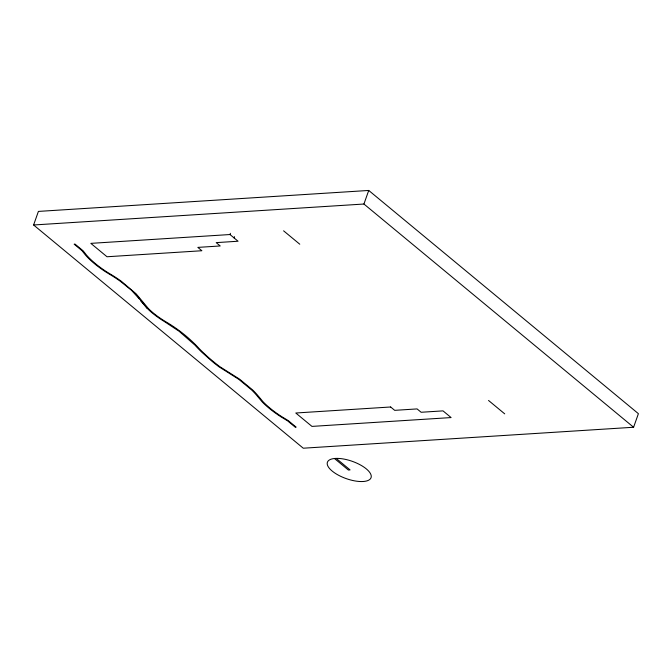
<?xml version="1.0" encoding="UTF-8"?>
<svg xmlns="http://www.w3.org/2000/svg" width="672" height="672" viewBox="0 0 672 672"><rect width="100%" height="100%" fill="white"/><g stroke="black" fill="none" stroke-linecap="round" stroke-linejoin="round"><path stroke-width="1.01" d="M33.6 224.986L38.405 211.411L368.735 190.453L638.4 413.675L633.595 427.249L303.265 448.207L33.6 224.986L363.93 204.028L633.595 427.249M229.984 234.536L238.073 241.231L216.191 242.626L220.231 245.969L197.837 247.388L201.886 250.74L107.008 256.754L90.829 243.365L229.984 234.536L230.42 233.31M234.024 237.888L234.461 236.653M363.93 204.028L368.735 190.453M283.592 230.824L299.771 244.213M488.536 400.462L504.714 413.86M336.193 458.413L350.078 469.913L348.373 470.022L334.488 458.522M138.214 297.209L147.277 308.423A67.267 26.611 19.5 0 0 152.141 312.875A67.326 26.628 19.5 0 0 164.354 321.527L179.105 331.271L194.914 345.097A166.832 65.99 19.5 0 0 201.902 352.304L212.041 361.318A166.782 65.974 19.5 0 0 218.812 366.685L238.787 379.327L251.588 389.92A95.634 37.825 19.5 0 1 256.62 395.254L261.937 401.621A83.639 33.079 19.5 0 0 280.854 416.758L287.557 420.832L295.268 427.207L296.159 427.157L288.238 420.596L281.61 416.573A82.37 32.584 19.5 0 1 262.979 401.663L257.687 395.321A96.743 38.262 19.5 0 0 252.605 389.928L239.635 379.201L219.702 366.593A165.673 65.537 19.5 0 1 212.974 361.259L210.84 359.478A165.673 65.537 19.5 0 1 199.307 348.726C189.428 337.89 177.736 328.692 165.077 321.317A66.108 26.149 19.5 0 1 148.31 308.456L136.122 293.824L121.355 281.291A96.743 38.262 19.5 0 0 113.61 276.066L107.058 272.084A82.362 32.575 19.5 0 1 86.453 255.024L83.101 250.79L75.037 244.112L74.138 244.171L81.992 250.664L85.378 254.948A83.63 33.079 19.5 0 0 106.302 272.269L112.854 276.251A95.634 37.825 19.5 0 1 120.506 281.417L131.418 290.237L139.331 298.914M147.286 308.431L140.549 300.644M335.294 458.43L333.186 458.674A23.15 9.156 19.5 0 0 342.317 477.078A23.15 9.156 19.5 0 0 371.112 475.247A23.15 9.156 19.5 0 0 337.638 458.388L335.294 458.43M390.65 406.988L295.772 413.011L311.959 426.401L451.105 417.572L443.016 410.878L421.134 412.264L417.085 408.92L394.691 410.34L390.65 406.988"/></g></svg>
